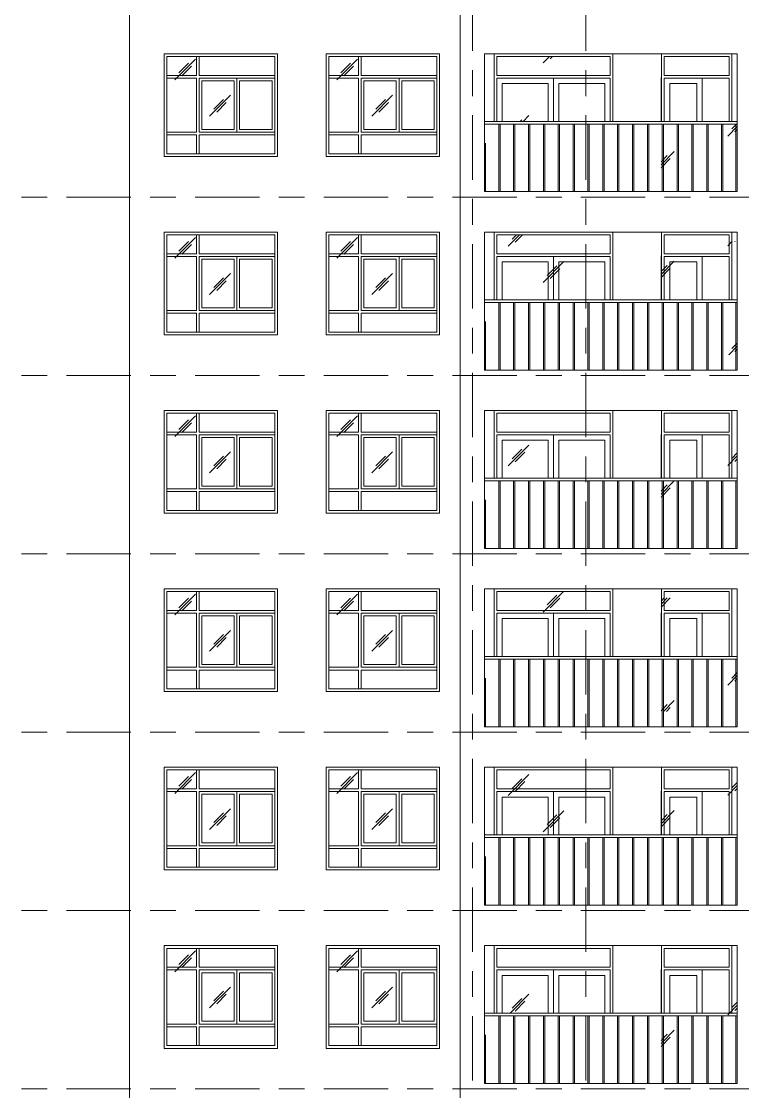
# Model space of a CAD drawing. Header units: millimetres. Extents: x -2100 to 124761, y -10432 to 93550.
# Drawn here: x -2000 to 11350, y 51550 to 71350 of the extents above; entities that cross this region are included whole.
import ezdxf
from ezdxf.xclip import XClip

# ---------------------------------------------------------------- set-up
doc = ezdxf.new("R2010")
doc.units = ezdxf.units.MM
doc.header["$XCLIPFRAME"] = 0
doc.linetypes.add('Centre', pattern=[31.75, 6.35, -4.7625, 15.875, -4.7625])
for name, color, linetype, lineweight in [('CUA', 31, 'Continuous', 9), ('KINH', 152, 'Continuous', 5), ('NET THAY 1', 41, 'Continuous', 5), ('NET THAY 2', 55, 'Continuous', 5), ('NET-THAY', 2, 'Continuous', 9), ('TRUC', 225, 'Continuous', 5)]:
    doc.layers.add(name, color=color, linetype=linetype, lineweight=lineweight)

# ---------------------------------------------------------------- blocks, each defined once
blk = doc.blocks.new('Railing - 25mm-V61-MẶT ĐỨNG TRỤC A-Q')
at = {"layer": 'NET THAY 2'}
blk.add_line((30025, 87600), (30025, 86700), dxfattribs=at)
blk = doc.blocks.new('Railing - 25mm-1425477-MẶT ĐỨNG TRỤC A-Q')
at = {"layer": 'NET THAY 2'}
for p, q in [((30037, 86700), (30037, 87950)), ((30062, 87950), (30062, 86700))]:
    blk.add_line(p, q, dxfattribs=at)
blk = doc.blocks.new('Railing - 25mm-V62-MẶT ĐỨNG TRỤC A-Q')
at = {"layer": 'NET THAY 2'}
blk.add_line((32775, 86700), (32775, 87950), dxfattribs=at)
blk = doc.blocks.new('Railing - Railing-1821294-MẶT ĐỨNG TRỤC A-Q')
for name, p in [('Railing - 25mm-1425477-MẶT ĐỨNG TRỤC A-Q', (-23200, -64700)), ('Railing - 25mm-1425477-MẶT ĐỨNG TRỤC A-Q', (-22925, -64700)), ('Railing - 25mm-1425477-MẶT ĐỨNG TRỤC A-Q', (-22650, -64700)), ('Railing - 25mm-1425477-MẶT ĐỨNG TRỤC A-Q', (-22375, -64700)), ('Railing - 25mm-1425477-MẶT ĐỨNG TRỤC A-Q', (-22100, -64700)), ('Railing - 25mm-1425477-MẶT ĐỨNG TRỤC A-Q', (-21825, -64700)), ('Railing - 25mm-1425477-MẶT ĐỨNG TRỤC A-Q', (-21550, -64700)), ('Railing - 25mm-1425477-MẶT ĐỨNG TRỤC A-Q', (-21275, -64700)), ('Railing - 25mm-1425477-MẶT ĐỨNG TRỤC A-Q', (-21000, -64700)), ('Railing - 25mm-1425477-MẶT ĐỨNG TRỤC A-Q', (-20725, -64700)), ('Railing - 25mm-1425477-MẶT ĐỨNG TRỤC A-Q', (-20450, -64700)), ('Railing - 25mm-1425477-MẶT ĐỨNG TRỤC A-Q', (-20175, -64700)), ('Railing - 25mm-1425477-MẶT ĐỨNG TRỤC A-Q', (-19900, -64700)), ('Railing - 25mm-1425477-MẶT ĐỨNG TRỤC A-Q', (-19625, -64700)), ('Railing - 25mm-1425477-MẶT ĐỨNG TRỤC A-Q', (-19350, -64700)), ('Railing - 25mm-1425477-MẶT ĐỨNG TRỤC A-Q', (-19075, -64700)), ('Railing - 25mm-V62-MẶT ĐỨNG TRỤC A-Q', (-21550, -64700)), ('Railing - 25mm-V61-MẶT ĐỨNG TRỤC A-Q', (-23437, -64700))]:
    blk.add_blockref(name, p)
blk = doc.blocks.new('CUA SAN PHOI LUA1 - CUA SAN PHOI LUA 700-1661581-MẶT ĐỨNG TRỤC A-Q')
at = {"layer": 'CUA'}
for p, q in [((9850, 24060), (9840, 24060)), ((9840, 23250), (9840, 24060)), ((11100, 24100), (9900, 24100)), ((9900, 23250), (9900, 24050)), ((9900, 24050), (11100, 24050)), ((10600, 24050), (10600, 23250)), ((11100, 23250), (11100, 24050)), ((10000, 23950), (10000, 23250)), ((10000, 23950), (10500, 23950)), ((10500, 23250), (10500, 23950))]:
    blk.add_line(p, q, dxfattribs=at)
for points in [[(9850, 23250), (9850, 24500), (11150, 24500), (11150, 23250)], [(9900, 24100), (9900, 24450), (11100, 24450), (11100, 24100)]]:
    blk.add_lwpolyline(points, dxfattribs=at)
blk = doc.blocks.new('X-PHONG NGU 2 - X-PHONG NGU 2_Recovery_-1759957-MẶT ĐỨNG TRỤC A-Q')
at = {"layer": 'CUA'}
for p, q in [((3653, 84100), (3653, 82200)), ((5753, 84100), (3653, 84100)), ((3703, 84050), (5703, 84050)), ((3703, 82250), (3703, 84050)), ((4303, 84050), (4253, 84050)), ((4253, 84050), (4253, 83700)), ((4303, 83700), (4303, 84050)), ((5703, 84050), (5703, 82250)), ((5753, 82200), (5753, 84100)), ((4253, 83700), (3703, 83700)), ((3703, 83700), (3703, 83650)), ((3703, 83650), (4253, 83650)), ((4253, 83650), (4253, 82650)), ((5703, 83700), (4303, 83700)), ((5003, 83650), (4303, 83650)), ((4303, 83650), (4303, 82650)), ((4303, 82650), (4303, 83650)), ((4303, 83650), (5703, 83650)), ((4353, 82700), (4353, 83600)), ((4353, 83600), (4953, 83600)), ((4953, 83600), (4953, 82700)), ((5003, 82650), (5003, 83650)), ((5053, 83600), (5653, 83600)), ((5053, 82700), (5053, 83600)), ((5653, 83600), (5653, 82700)), ((5703, 83650), (5703, 83700)), ((4253, 82650), (3703, 82650)), ((3703, 82650), (3703, 82600)), ((3703, 82600), (4253, 82600)), ((4253, 82600), (4253, 82250)), ((4303, 82650), (5003, 82650)), ((5703, 82650), (4303, 82650)), ((4303, 82250), (4303, 82600)), ((4303, 82600), (5703, 82600)), ((4953, 82700), (4353, 82700)), ((5653, 82700), (5053, 82700)), ((5703, 82600), (5703, 82650)), ((3653, 82200), (5753, 82200)), ((5703, 82250), (3703, 82250)), ((4253, 82250), (4303, 82250))]:
    blk.add_line(p, q, dxfattribs=at)
blk = doc.blocks.new('CUA LO GIA _LUA_ - CUA LO GIA _LUA_-1365713-MẶT ĐỨNG TRỤC A-Q')
at = {"layer": 'CUA'}
for p, q in [((6750, 23250), (6750, 24100)), ((8900, 24100), (6800, 24100)), ((7850, 24050), (6800, 24050)), ((6800, 23250), (6800, 24050)), ((6800, 24050), (6800, 23250)), ((6800, 24050), (8900, 24050)), ((7850, 24050), (7850, 23250)), ((8900, 23250), (8900, 24050)), ((8950, 24100), (8950, 23250)), ((6900, 23950), (6900, 23250)), ((6900, 23950), (7750, 23950)), ((7750, 23250), (7750, 23950)), ((7950, 23950), (8800, 23950)), ((7950, 23950), (7950, 23250)), ((8800, 23250), (8800, 23950))]:
    blk.add_line(p, q, dxfattribs=at)
for points in [[(6750, 24100), (6750, 24500), (8950, 24500), (8950, 24100)], [(6800, 24100), (6800, 24450), (8900, 24450), (8900, 24100)]]:
    blk.add_lwpolyline(points, dxfattribs=at)
blk = doc.blocks.new('Top Rail Type - Top Rail_Internal_-1821309-MẶT ĐỨNG TRỤC A-Q')
at = {"layer": 'NET THAY 1'}
for p, q in [((11250, 22950), (6575, 22950)), ((6575, 22900), (11250, 22900))]:
    blk.add_line(p, q, dxfattribs=at)
blk = doc.blocks.new('A$C26D738F4')
at = {"layer": 'KINH'}
h = blk.add_hatch(dxfattribs=at)
h.set_pattern_fill('FP_11', color=256, style=0, pattern_type=2)
h.set_pattern_definition([(45.204, (22327, -14003.6), (0.002, 2032), [252.7, -2610.8]), (45.204, (22272.3, -13948.4), (0.002, 2032), [252.7, -2610.8]), (45.204, (22197, -14079.4), (0.002, 2032), [544.27, -2319.24]), (45.204, (20955.1, -12642.1), (0.002, 2032), [252.7, -2610.8]), (45.204, (20900.3, -12587), (0.002, 2032), [252.7, -2610.8]), (45.204, (20825, -12718), (0.002, 2032), [544.27, -2319.24])])
h.paths.add_polyline_path([(36897, -2483), (36897, -383), (35487, -383), (35487, -2483)])
h = blk.add_hatch(dxfattribs=at)
h.set_pattern_fill('FP_11', color=256, style=0, pattern_type=2)
h.set_pattern_definition([(45.204, (24372, -13995.6), (0.002, 2032), [252.7, -2610.8]), (45.204, (24317.3, -13940.5), (0.002, 2032), [252.7, -2610.8]), (45.204, (24242, -14071.5), (0.002, 2032), [544.27, -2319.24]), (45.204, (23000.1, -12634.2), (0.002, 2032), [252.7, -2610.8]), (45.204, (22945.3, -12579), (0.002, 2032), [252.7, -2610.8]), (45.204, (22870, -12710), (0.002, 2032), [544.27, -2319.24])])
h.paths.add_polyline_path([(39987, -2600), (39987, -1400), (37787, -1400), (37787, -2600)])
at = {"layer": 'NET-THAY'}
for p, q in [((35487, -100), (40162, -100)), ((43097, -750), (43097, -2650)), ((43997, -2650), (43997, -750)), ((35487, -2650), (40162, -2650))]:
    blk.add_line(p, q, dxfattribs=at)
for points in [[(40612, 50), (40612, -3250)], [(46737, 50), (46737, -3250)], [(35487, -100), (35487, -2650)], [(40162, -100), (40162, -2650)]]:
    blk.add_lwpolyline(points, dxfattribs=at)
at = {"layer": 'CUA', "rotation": 180}
for name, p in [('X-PHONG NGU 2 - X-PHONG NGU 2_Recovery_-1759957-MẶT ĐỨNG TRỤC A-Q', (46750, 81450)), ('X-PHONG NGU 2 - X-PHONG NGU 2_Recovery_-1759957-MẶT ĐỨNG TRỤC A-Q', (49750, 81450)), ('CUA SAN PHOI LUA1 - CUA SAN PHOI LUA 700-1661581-MẶT ĐỨNG TRỤC A-Q', (46737, 21850))]:
    blk.add_blockref(name, p, dxfattribs=at)
at = {"layer": 'CUA'}
ref = blk.add_blockref('CUA LO GIA _LUA_ - CUA LO GIA _LUA_-1365713-MẶT ĐỨNG TRỤC A-Q', (46737, 21850), dxfattribs=dict(at, rotation=180))
XClip(ref).set_block_clipping_path([(6687.0112703076, 23250.0000000015), (9036.199414279, 24500.0000000003)])
at = {"layer": 'NET THAY 1', "rotation": 180}
for name, p in [('Railing - Railing-1821294-MẶT ĐỨNG TRỤC A-Q', (46737, 21900)), ('Top Rail Type - Top Rail_Internal_-1821309-MẶT ĐỨNG TRỤC A-Q', (46737, 21550))]:
    blk.add_blockref(name, p, dxfattribs=at)

msp = doc.modelspace()

# ---------------------------------------------------------------- hatches: boundary and pattern name
at = {"layer": 'KINH'}
h = msp.add_hatch(dxfattribs=at)
h.set_pattern_fill('FP_11', color=256, angle=180, style=0, pattern_type=2)
h.set_pattern_definition([(225.204, (15860, 82098.4), (-0.002, -2032), [252.7, -2610.8]), (225.204, (15914.8, 82043.3), (-0.002, -2032), [252.7, -2610.8]), (225.204, (15990.1, 82174.3), (-0.002, -2032), [544.27, -2319.24]), (225.204, (17232, 80737), (-0.002, -2032), [252.7, -2610.8]), (225.204, (17286.7, 80681.8), (-0.002, -2032), [252.7, -2610.8]), (225.204, (17362, 80812.9), (-0.002, -2032), [544.27, -2319.24])])
h.paths.add_polyline_path([(639.9, 70700), (639.9, 68800), (2739.9, 68800), (2739.9, 70700)])
h = msp.add_hatch(dxfattribs=at)
h.set_pattern_fill('FP_11', color=256, angle=180, style=0, pattern_type=2)
h.set_pattern_definition([(225.204, (18860, 82098.4), (-0.002, -2032), [252.7, -2610.8]), (225.204, (18914.8, 82043.3), (-0.002, -2032), [252.7, -2610.8]), (225.204, (18990.1, 82174.3), (-0.002, -2032), [544.27, -2319.24]), (225.204, (20232, 80737), (-0.002, -2032), [252.7, -2610.8]), (225.204, (20286.7, 80681.8), (-0.002, -2032), [252.7, -2610.8]), (225.204, (20362, 80812.9), (-0.002, -2032), [544.27, -2319.24])])
h.paths.add_polyline_path([(3639.9, 70700), (3639.9, 68800), (5739.9, 68800), (5739.9, 70700)])
h = msp.add_hatch(dxfattribs=at)
h.set_pattern_fill('FP_11', color=256, angle=180, style=0, pattern_type=2)
h.set_pattern_definition([(225.204, (15860, 78798.4), (-0.002, -2032), [252.7, -2610.8]), (225.204, (15914.8, 78743.3), (-0.002, -2032), [252.7, -2610.8]), (225.204, (15990.1, 78874.3), (-0.002, -2032), [544.27, -2319.24]), (225.204, (17232, 77437), (-0.002, -2032), [252.7, -2610.8]), (225.204, (17286.7, 77381.8), (-0.002, -2032), [252.7, -2610.8]), (225.204, (17362, 77512.9), (-0.002, -2032), [544.27, -2319.24])])
h.paths.add_polyline_path([(639.9, 67400), (639.9, 65500), (2739.9, 65500), (2739.9, 67400)])
h = msp.add_hatch(dxfattribs=at)
h.set_pattern_fill('FP_11', color=256, angle=180, style=0, pattern_type=2)
h.set_pattern_definition([(225.204, (18860, 78798.4), (-0.002, -2032), [252.7, -2610.8]), (225.204, (18914.8, 78743.3), (-0.002, -2032), [252.7, -2610.8]), (225.204, (18990.1, 78874.3), (-0.002, -2032), [544.27, -2319.24]), (225.204, (20232, 77437), (-0.002, -2032), [252.7, -2610.8]), (225.204, (20286.7, 77381.8), (-0.002, -2032), [252.7, -2610.8]), (225.204, (20362, 77512.9), (-0.002, -2032), [544.27, -2319.24])])
h.paths.add_polyline_path([(3639.9, 67400), (3639.9, 65500), (5739.9, 65500), (5739.9, 67400)])
h = msp.add_hatch(dxfattribs=at)
h.set_pattern_fill('FP_11', color=256, angle=180, style=0, pattern_type=2)
h.set_pattern_definition([(225.204, (15860, 75498.4), (-0.002, -2032), [252.7, -2610.8]), (225.204, (15914.8, 75443.3), (-0.002, -2032), [252.7, -2610.8]), (225.204, (15990.1, 75574.3), (-0.002, -2032), [544.27, -2319.24]), (225.204, (17232, 74137), (-0.002, -2032), [252.7, -2610.8]), (225.204, (17286.7, 74081.8), (-0.002, -2032), [252.7, -2610.8]), (225.204, (17362, 74212.9), (-0.002, -2032), [544.27, -2319.24])])
h.paths.add_polyline_path([(639.9, 64100), (639.9, 62200), (2739.9, 62200), (2739.9, 64100)])
h = msp.add_hatch(dxfattribs=at)
h.set_pattern_fill('FP_11', color=256, angle=180, style=0, pattern_type=2)
h.set_pattern_definition([(225.204, (18860, 75498.4), (-0.002, -2032), [252.7, -2610.8]), (225.204, (18914.8, 75443.3), (-0.002, -2032), [252.7, -2610.8]), (225.204, (18990.1, 75574.3), (-0.002, -2032), [544.27, -2319.24]), (225.204, (20232, 74137), (-0.002, -2032), [252.7, -2610.8]), (225.204, (20286.7, 74081.8), (-0.002, -2032), [252.7, -2610.8]), (225.204, (20362, 74212.9), (-0.002, -2032), [544.27, -2319.24])])
h.paths.add_polyline_path([(3639.9, 64100), (3639.9, 62200), (5739.9, 62200), (5739.9, 64100)])
h = msp.add_hatch(dxfattribs=at)
h.set_pattern_fill('FP_11', color=256, angle=180, style=0, pattern_type=2)
h.set_pattern_definition([(225.204, (15860, 72198.4), (-0.002, -2032), [252.7, -2610.8]), (225.204, (15914.8, 72143.3), (-0.002, -2032), [252.7, -2610.8]), (225.204, (15990.1, 72274.3), (-0.002, -2032), [544.27, -2319.24]), (225.204, (17232, 70837), (-0.002, -2032), [252.7, -2610.8]), (225.204, (17286.7, 70781.8), (-0.002, -2032), [252.7, -2610.8]), (225.204, (17362, 70912.9), (-0.002, -2032), [544.27, -2319.24])])
h.paths.add_polyline_path([(639.9, 60800), (639.9, 58900), (2739.9, 58900), (2739.9, 60800)])
h = msp.add_hatch(dxfattribs=at)
h.set_pattern_fill('FP_11', color=256, angle=180, style=0, pattern_type=2)
h.set_pattern_definition([(225.204, (18860, 72198.4), (-0.002, -2032), [252.7, -2610.8]), (225.204, (18914.8, 72143.3), (-0.002, -2032), [252.7, -2610.8]), (225.204, (18990.1, 72274.3), (-0.002, -2032), [544.27, -2319.24]), (225.204, (20232, 70837), (-0.002, -2032), [252.7, -2610.8]), (225.204, (20286.7, 70781.8), (-0.002, -2032), [252.7, -2610.8]), (225.204, (20362, 70912.9), (-0.002, -2032), [544.27, -2319.24])])
h.paths.add_polyline_path([(3639.9, 60800), (3639.9, 58900), (5739.9, 58900), (5739.9, 60800)])
h = msp.add_hatch(dxfattribs=at)
h.set_pattern_fill('FP_11', color=256, angle=180, style=0, pattern_type=2)
h.set_pattern_definition([(225.204, (15860, 68898.4), (-0.002, -2032), [252.7, -2610.8]), (225.204, (15914.8, 68843.3), (-0.002, -2032), [252.7, -2610.8]), (225.204, (15990.1, 68974.3), (-0.002, -2032), [544.27, -2319.24]), (225.204, (17232, 67537), (-0.002, -2032), [252.7, -2610.8]), (225.204, (17286.7, 67481.8), (-0.002, -2032), [252.7, -2610.8]), (225.204, (17362, 67612.9), (-0.002, -2032), [544.27, -2319.24])])
h.paths.add_polyline_path([(639.9, 57500), (639.9, 55600), (2739.9, 55600), (2739.9, 57500)])
h = msp.add_hatch(dxfattribs=at)
h.set_pattern_fill('FP_11', color=256, angle=180, style=0, pattern_type=2)
h.set_pattern_definition([(225.204, (18860, 68898.4), (-0.002, -2032), [252.7, -2610.8]), (225.204, (18914.8, 68843.3), (-0.002, -2032), [252.7, -2610.8]), (225.204, (18990.1, 68974.3), (-0.002, -2032), [544.27, -2319.24]), (225.204, (20232, 67537), (-0.002, -2032), [252.7, -2610.8]), (225.204, (20286.7, 67481.8), (-0.002, -2032), [252.7, -2610.8]), (225.204, (20362, 67612.9), (-0.002, -2032), [544.27, -2319.24])])
h.paths.add_polyline_path([(3639.9, 57500), (3639.9, 55600), (5739.9, 55600), (5739.9, 57500)])
h = msp.add_hatch(dxfattribs=at)
h.set_pattern_fill('FP_11', color=256, angle=180, style=0, pattern_type=2)
h.set_pattern_definition([(225.204, (15860, 65598.4), (-0.002, -2032), [252.7, -2610.8]), (225.204, (15914.8, 65543.3), (-0.002, -2032), [252.7, -2610.8]), (225.204, (15990.1, 65674.3), (-0.002, -2032), [544.27, -2319.24]), (225.204, (17232, 64237), (-0.002, -2032), [252.7, -2610.8]), (225.204, (17286.7, 64181.8), (-0.002, -2032), [252.7, -2610.8]), (225.204, (17362, 64312.9), (-0.002, -2032), [544.27, -2319.24])])
h.paths.add_polyline_path([(639.9, 54200), (639.9, 52300), (2739.9, 52300), (2739.9, 54200)])
h = msp.add_hatch(dxfattribs=at)
h.set_pattern_fill('FP_11', color=256, angle=180, style=0, pattern_type=2)
h.set_pattern_definition([(225.204, (18860, 65598.4), (-0.002, -2032), [252.7, -2610.8]), (225.204, (18914.8, 65543.3), (-0.002, -2032), [252.7, -2610.8]), (225.204, (18990.1, 65674.3), (-0.002, -2032), [544.27, -2319.24]), (225.204, (20232, 64237), (-0.002, -2032), [252.7, -2610.8]), (225.204, (20286.7, 64181.8), (-0.002, -2032), [252.7, -2610.8]), (225.204, (20362, 64312.9), (-0.002, -2032), [544.27, -2319.24])])
h.paths.add_polyline_path([(3639.9, 54200), (3639.9, 52300), (5739.9, 52300), (5739.9, 54200)])

# ---------------------------------------------------------------- linework, layer by layer
at = {"layer": 'TRUC', "linetype": 'Centre', "ltscale": 75}
for p, q in [((-0.1, -3849.3), (-0.1, 93540.4)), ((6349.9, -3849.3), (6349.9, 93540.4)), ((8449.9, -3849.3), (8449.9, 93540.4)), ((-2000.1, 68100), (44599.9, 68100)), ((-2000.1, 64800), (44599.9, 64800)), ((-2000.1, 61500), (44599.9, 61500)), ((-2000.1, 58200), (44599.9, 58200)), ((-2000.1, 54900), (44599.9, 54900)), ((-2000.1, 51600), (44599.9, 51600))]:
    msp.add_line(p, q, dxfattribs=at)

# ---------------------------------------------------------------- block references
at = {"layer": 'NET-THAY', "rotation": 180}
for p in [(46736.8, 71400), (46736.8, 68100), (46736.8, 64800), (46736.8, 61500), (46736.8, 58200), (46736.8, 54900), (46736.8, 51600), (46736.8, 48300)]:
    msp.add_blockref('A$C26D738F4', p, dxfattribs=at)

doc.saveas('drawing.dxf')
